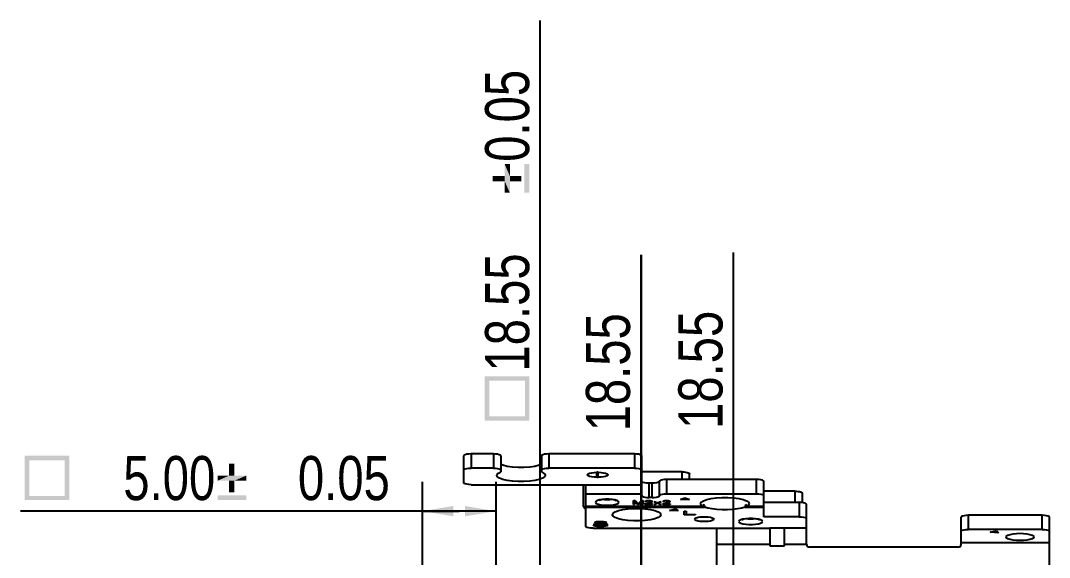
# Model space of a CAD drawing. Header units: millimetres. Extents: x 0 to 420, y 0 to 297.
# Drawn here: x 274.7 to 344.6, y 162.6 to 199.1 of the extents above; entities that cross this region are included whole.
import ezdxf
from ezdxf.enums import TextEntityAlignment as Align

# ---------------------------------------------------------------- set-up
doc = ezdxf.new("R2010")
doc.units = ezdxf.units.MM
doc.header["$LTSCALE"] = 23.1
doc.layers.get('0').update_dxf_attribs({"linetype": 'CONTINUOUS'})
doc.layers.add('ASSEM_MEM', color=7, linetype='CONTINUOUS')
doc.styles.get("Standard").update_dxf_attribs({"font": 'txt', "width": 0.8})
doc.dimstyles.new('DIMSTYLE_1', dxfattribs={"dimtxt": 3, "dimasz": 2.1, "dimexe": 2, "dimexo": 1, "dimgap": 0.75, "dimtad": 1, "dimzin": 0, "dimdsep": 46, "dimtxsty": 'STANDARD', "dimblk": '_FILLED', "dimblk1": '_FILLED', "dimblk2": '_FILLED', "dimcen": 0.09, "dimazin": 0, "dimtol": 1, "dimtp": 0.05, "dimtm": 0.05, "dimtfac": 1, "dimtofl": 0, "dimtmove": 0, "dimatfit": 3, "dimldrblk": '_FILLED', "dimfxl": 1, "dimtolj": 1, "dimtzin": 0, "dimarcsym": 0})
doc.dimstyles.new('DIMSTYLE_2', dxfattribs={"dimtxt": 3, "dimasz": 2.1, "dimexe": 2, "dimexo": 1, "dimgap": 0.75, "dimtad": 1, "dimzin": 0, "dimdsep": 46, "dimtxsty": 'STANDARD', "dimblk": '_FILLED', "dimblk1": '_FILLED', "dimblk2": '_FILLED', "dimcen": 0.09, "dimazin": 0, "dimtp": 0.01, "dimtm": 0.01, "dimtfac": 1, "dimtofl": 0, "dimtmove": 0, "dimatfit": 3, "dimldrblk": '_FILLED', "dimfxl": 1, "dimtolj": 1, "dimtzin": 0, "dimarcsym": 0})

# ---------------------------------------------------------------- blocks, each defined once
blk = doc.blocks.new('_FILLED')
at = {"color": 0, "linetype": 'BYBLOCK'}
blk.add_solid([(0, 0), (-1, 0.167), (-1, -0.167)], dxfattribs=at)
blk = doc.blocks.new('*D47')
at = {"color": 7, "linetype": 'CONTINUOUS'}
for p, q in [((302.044, 158.738), (302.044, 167.725)), ((307.044, 141.379), (307.044, 167.725)), ((304.544, 165.725), (274.739, 165.725)), ((302.044, 165.725), (304.544, 165.725)), ((307.044, 165.725), (304.544, 165.725))]:
    blk.add_line(p, q, dxfattribs=at)
at = {"color": 7, "linetype": 'CONTINUOUS', "xscale": 2.1, "yscale": 2.1, "zscale": 2.1, "rotation": 180}
blk.add_blockref('_FILLED', (302.044, 165.725), dxfattribs=at)
at = {"color": 7, "linetype": 'CONTINUOUS', "xscale": 2.1, "yscale": 2.1, "zscale": 2.1}
blk.add_blockref('_FILLED', (307.044, 165.725), dxfattribs=at)
at = {"color": 7, "linetype": 'CONTINUOUS', "width": 0.8}
for s, p in [('5.00', (287.965, 166.475)), ('0.05', (299.829, 166.475))]:
    blk.add_text(s, height=3, dxfattribs=at).set_placement(p, align=Align.RIGHT)
blk = doc.blocks.new('*D48')
at = {"color": 7, "linetype": 'CONTINUOUS'}
for p, q in [((310.047, 149.654), (310.047, 199.08)), ((312.583, 158.929), (308.047, 158.929)), ((310.047, 158.929), (310.047, 149.654)), ((310.047, 140.379), (310.047, 149.654)), ((308.044, 140.379), (312.047, 140.379))]:
    blk.add_line(p, q, dxfattribs=at)
at = {"color": 7, "linetype": 'CONTINUOUS', "xscale": 2.1, "yscale": 2.1, "zscale": 2.1}
for p, rotation in [((310.047, 158.929), 90), ((310.047, 140.379), 270)]:
    blk.add_blockref('_FILLED', p, dxfattribs=dict(at, rotation=rotation))
at = {"color": 7, "linetype": 'CONTINUOUS', "width": 0.8}
for s, p in [('0.05', (309.297, 189.48)), ('18.55', (309.297, 175.216))]:
    blk.add_text(s, height=3, rotation=90, dxfattribs=at).set_placement(p)
blk = doc.blocks.new('*D49')
at = {"color": 7, "linetype": 'CONTINUOUS'}
for p, q in [((316.896, 158.929), (316.896, 183.151)), ((316.896, 183.151), (316.896, 149.654)), ((316.896, 136.379), (316.896, 149.654)), ((316.744, 140.379), (318.896, 140.379)), ((316.896, 140.379), (316.896, 136.379))]:
    blk.add_line(p, q, dxfattribs=at)
at = {"color": 7, "linetype": 'CONTINUOUS', "xscale": 2.1, "yscale": 2.1, "zscale": 2.1}
for p, rotation in [((316.896, 158.929), 270), ((316.896, 140.379), 90)]:
    blk.add_blockref('_FILLED', p, dxfattribs=dict(at, rotation=rotation))
at = {"color": 7, "linetype": 'CONTINUOUS', "insert": (313.146, 171.151), "char_height": 3, "width": 12, "attachment_point": 1, "rotation": 90, "line_spacing_factor": 0.9}
blk.add_mtext('18.55', dxfattribs=at)
blk = doc.blocks.new('*D50')
at = {"color": 7, "linetype": 'CONTINUOUS'}
for p, q in [((323.181, 149.654), (323.181, 183.316)), ((323.181, 158.929), (323.181, 149.654)), ((323.181, 140.379), (323.181, 149.654)), ((322.044, 140.379), (325.181, 140.379))]:
    blk.add_line(p, q, dxfattribs=at)
at = {"color": 7, "linetype": 'CONTINUOUS', "xscale": 2.1, "yscale": 2.1, "zscale": 2.1}
for p, rotation in [((323.181, 158.929), 90), ((323.181, 140.379), 270)]:
    blk.add_blockref('_FILLED', p, dxfattribs=dict(at, rotation=rotation))
at = {"color": 7, "linetype": 'CONTINUOUS', "insert": (319.431, 171.316), "char_height": 3, "width": 12, "attachment_point": 1, "rotation": 90, "line_spacing_factor": 0.9}
blk.add_mtext('18.55', dxfattribs=at)

msp = doc.modelspace()

# ---------------------------------------------------------------- linework, layer by layer
at = {"color": 7, "linetype": 'CONTINUOUS'}
for points in [[(307.632, 188.508), (307.632, 189.318), (307.983, 187.369)], [(307.983, 188.158), (307.983, 187.369), (307.632, 189.318)], [(307.983, 188.508), (307.983, 188.158), (307.632, 189.318)], [(307.983, 188.508), (307.632, 189.318), (307.983, 189.318)], [(308.968, 189.318), (309.297, 187.369), (308.968, 187.369)], [(309.297, 187.369), (308.968, 189.318), (309.297, 189.318)], [(306.822, 188.508), (307.632, 188.158), (306.822, 188.158)], [(307.632, 188.158), (306.822, 188.508), (307.632, 188.508)], [(307.632, 188.158), (307.632, 188.508), (307.983, 187.369)], [(307.632, 188.158), (307.983, 187.369), (307.632, 187.369)], [(307.983, 188.508), (308.771, 188.158), (307.983, 188.158)], [(308.771, 188.158), (307.983, 188.508), (308.771, 188.508)], [(306.275, 171.874), (306.275, 174.896), (306.581, 172.181)], [(306.581, 174.59), (306.581, 172.181), (306.275, 174.896)], [(309.012, 174.59), (306.581, 174.59), (306.275, 174.896)], [(309.012, 174.59), (306.275, 174.896), (309.297, 174.896)], [(309.297, 174.896), (309.297, 171.874), (309.012, 174.59)], [(309.012, 172.181), (309.012, 174.59), (309.297, 171.874)], [(306.581, 172.181), (309.297, 171.874), (306.275, 171.874)], [(306.581, 172.181), (309.012, 172.181), (309.297, 171.874)], [(275.024, 169.497), (278.046, 169.497), (275.33, 169.191)], [(275.33, 169.191), (275.024, 166.475), (275.024, 169.497)], [(275.33, 169.191), (275.33, 166.76), (275.024, 166.475)], [(277.739, 169.191), (275.33, 169.191), (278.046, 169.497)], [(277.739, 166.76), (277.739, 169.191), (278.046, 169.497)], [(277.739, 166.76), (278.046, 169.497), (278.046, 166.475)], [(289.257, 168.95), (288.907, 168.14), (288.907, 168.95)], [(288.907, 168.14), (289.257, 168.95), (289.257, 168.14)], [(289.257, 168.14), (290.068, 168.14), (288.119, 167.789)], [(288.907, 168.14), (289.257, 168.14), (288.119, 167.789)], [(288.907, 168.14), (288.119, 167.789), (288.119, 168.14)], [(288.907, 167.789), (288.119, 167.789), (290.068, 168.14)], [(289.257, 167.789), (288.907, 167.789), (290.068, 168.14)], [(289.257, 167.789), (288.907, 167.001), (288.907, 167.789)], [(288.907, 167.001), (289.257, 167.789), (289.257, 167.001)], [(289.257, 167.789), (290.068, 168.14), (290.068, 167.789)], [(275.33, 166.76), (277.739, 166.76), (275.024, 166.475)], [(278.046, 166.475), (275.024, 166.475), (277.739, 166.76)], [(290.068, 166.804), (288.119, 166.475), (288.119, 166.804)], [(288.119, 166.475), (290.068, 166.804), (290.068, 166.475)]]:
    msp.add_solid(points, dxfattribs=at)
at = {"layer": 'ASSEM_MEM', "color": 7, "linetype": 'CONTINUOUS'}
for p, q in [((304.844, 169.486), (304.844, 167.653)), ((305.344, 169.616), (305.344, 168.65)), ((306.861, 169.616), (305.344, 169.616)), ((306.861, 169.616), (306.861, 168.65)), ((307.361, 169.486), (307.361, 168.391)), ((310.126, 169.486), (310.126, 168.391)), ((310.626, 169.616), (310.626, 168.65)), ((316.444, 169.616), (310.626, 169.616)), ((316.444, 169.616), (316.444, 168.65)), ((316.944, 166.782), (316.944, 169.486)), ((306.861, 168.65), (305.344, 168.65)), ((310.126, 168.896), (309.979, 168.841)), ((316.444, 168.65), (310.626, 168.65)), ((310.126, 168.391), (310.273, 168.318)), ((313.894, 168.029), (313.894, 168.365)), ((313.994, 168.365), (313.894, 168.365)), ((313.894, 168.029), (313.994, 168.029)), ((313.994, 168.029), (313.994, 168.365)), ((319.695, 168.391), (316.944, 168.391)), ((318.644, 166.912), (318.644, 167.877)), ((324.744, 167.877), (318.644, 167.877)), ((319.695, 167.877), (319.695, 168.391)), ((320.195, 167.877), (320.195, 168.262)), ((324.744, 166.912), (324.744, 167.877)), ((305.344, 167.524), (313.144, 167.524)), ((312.994, 166.04), (312.994, 167.524)), ((313.144, 164.699), (313.144, 167.524)), ((313.144, 167.511), (316.944, 167.511)), ((317.444, 166.653), (317.444, 167.619)), ((317.644, 167.619), (317.444, 167.619)), ((317.644, 166.653), (317.644, 167.619)), ((318.144, 166.782), (318.144, 167.748)), ((325.244, 165.346), (325.244, 167.748)), ((327.344, 167.084), (325.244, 167.084)), ((327.344, 167.084), (327.344, 166.312)), ((313.144, 166.912), (316.944, 166.912)), ((314.708, 166.534), (314.479, 166.534)), ((316.373, 166.188), (316.373, 166.446)), ((316.373, 166.446), (316.5, 166.446)), ((316.457, 166.391), (316.457, 166.188)), ((316.654, 166.188), (316.457, 166.391)), ((316.5, 166.446), (316.71, 166.215)), ((316.71, 166.215), (316.921, 166.446)), ((316.963, 166.391), (316.766, 166.188)), ((316.921, 166.446), (317.047, 166.446)), ((316.963, 166.188), (316.963, 166.391)), ((317.047, 166.446), (317.047, 166.188)), ((317.174, 166.386), (317.188, 166.408)), ((317.244, 166.386), (317.174, 166.386)), ((317.188, 166.408), (317.244, 166.43)), ((317.244, 166.43), (317.3, 166.441)), ((317.272, 166.402), (317.244, 166.386)), ((317.314, 166.413), (317.272, 166.402)), ((317.3, 166.441), (317.398, 166.446)), ((317.384, 166.419), (317.314, 166.413)), ((317.441, 166.419), (317.384, 166.419)), ((317.398, 166.446), (317.455, 166.446)), ((317.511, 166.413), (317.441, 166.419)), ((317.644, 166.653), (317.444, 166.653)), ((317.455, 166.446), (317.539, 166.441)), ((317.553, 166.402), (317.511, 166.413)), ((317.539, 166.441), (317.595, 166.43)), ((317.581, 166.386), (317.553, 166.402)), ((317.553, 166.353), (317.581, 166.375)), ((317.581, 166.375), (317.581, 166.386)), ((317.595, 166.43), (317.651, 166.408)), ((317.651, 166.408), (317.665, 166.386)), ((317.665, 166.375), (317.651, 166.353)), ((317.665, 166.386), (317.665, 166.375)), ((318.382, 166.386), (318.396, 166.408)), ((318.452, 166.386), (318.382, 166.386)), ((318.396, 166.408), (318.452, 166.43)), ((318.452, 166.43), (318.508, 166.441)), ((318.48, 166.402), (318.452, 166.386)), ((318.522, 166.413), (318.48, 166.402)), ((318.508, 166.441), (318.606, 166.446)), ((318.592, 166.419), (318.522, 166.413)), ((318.648, 166.419), (318.592, 166.419)), ((318.606, 166.446), (318.662, 166.446)), ((318.644, 166.912), (324.744, 166.912)), ((318.719, 166.413), (318.648, 166.419)), ((318.662, 166.446), (318.747, 166.441)), ((318.761, 166.402), (318.719, 166.413)), ((318.747, 166.441), (318.803, 166.43)), ((318.789, 166.386), (318.761, 166.402)), ((318.761, 166.353), (318.789, 166.375)), ((318.789, 166.375), (318.789, 166.386)), ((318.803, 166.43), (318.859, 166.408)), ((318.859, 166.408), (318.873, 166.386)), ((318.873, 166.375), (318.859, 166.353)), ((318.873, 166.386), (318.873, 166.375)), ((319.574, 166.506), (319.882, 166.641)), ((320.184, 166.506), (319.574, 166.506)), ((319.882, 166.641), (320.184, 166.506)), ((327.844, 166.955), (327.844, 166.299)), ((313.144, 166.057), (321.099, 166.057)), ((313.144, 166.006), (321.211, 166.006)), ((314.479, 166.124), (314.708, 166.124)), ((316.457, 166.188), (316.373, 166.188)), ((316.766, 166.188), (316.654, 166.188)), ((317.047, 166.188), (316.963, 166.188)), ((317.16, 166.215), (317.553, 166.353)), ((317.16, 166.188), (317.16, 166.215)), ((317.665, 166.188), (317.16, 166.188)), ((317.623, 166.336), (317.272, 166.215)), ((317.272, 166.215), (317.665, 166.215)), ((317.651, 166.353), (317.623, 166.336)), ((317.665, 166.215), (317.665, 166.188)), ((317.974, 166.276), (317.778, 166.364)), ((317.778, 166.364), (317.862, 166.364)), ((317.778, 166.188), (317.974, 166.276)), ((317.862, 166.188), (317.778, 166.188)), ((317.862, 166.364), (318.016, 166.292)), ((318.016, 166.259), (317.862, 166.188)), ((318.016, 166.292), (318.171, 166.364)), ((318.171, 166.188), (318.016, 166.259)), ((318.255, 166.364), (318.059, 166.276)), ((318.059, 166.276), (318.255, 166.188)), ((318.171, 166.364), (318.255, 166.364)), ((318.255, 166.188), (318.171, 166.188)), ((318.368, 166.215), (318.761, 166.353)), ((318.368, 166.188), (318.368, 166.215)), ((318.873, 166.188), (318.368, 166.188)), ((318.831, 166.336), (318.48, 166.215)), ((318.48, 166.215), (318.873, 166.215)), ((318.829, 165.768), (319.23, 165.883)), ((319.416, 165.736), (318.829, 165.768)), ((318.859, 166.353), (318.831, 166.336)), ((318.873, 166.215), (318.873, 166.188)), ((319.23, 165.883), (319.416, 165.736)), ((319.837, 165.472), (319.837, 165.73)), ((319.837, 165.73), (319.962, 165.73)), ((319.962, 165.73), (319.962, 165.505)), ((321.099, 166.154), (321.099, 166.057)), ((321.152, 166.128), (321.099, 166.154)), ((321.211, 166.102), (321.099, 166.102)), ((321.211, 166.102), (321.152, 166.128)), ((321.211, 166.102), (321.211, 166.006)), ((324.035, 166.128), (323.976, 166.102)), ((323.976, 166.102), (323.976, 166.006)), ((324.088, 166.102), (323.976, 166.102)), ((323.976, 166.006), (325.244, 166.006)), ((324.088, 166.154), (324.035, 166.128)), ((324.088, 166.154), (324.088, 166.057)), ((324.088, 166.057), (325.244, 166.057)), ((327.644, 166.312), (325.244, 166.312)), ((327.455, 166.308), (327.344, 166.312)), ((327.644, 166.312), (327.644, 165.346)), ((328.144, 163.467), (328.144, 166.182)), ((320.587, 165.472), (319.837, 165.472)), ((319.962, 165.505), (320.587, 165.505)), ((320.587, 165.505), (320.587, 165.472)), ((324.458, 165.227), (324.229, 165.227)), ((327.644, 165.346), (325.244, 165.346)), ((338.644, 163.467), (338.644, 165.313)), ((339.144, 164.476), (339.144, 165.442)), ((344.144, 165.442), (339.144, 165.442)), ((344.144, 164.476), (344.144, 165.442)), ((344.644, 161.052), (344.644, 165.313)), ((313.644, 164.569), (325.644, 164.569)), ((322.044, 156.429), (322.044, 164.569)), ((324.229, 164.817), (324.458, 164.817)), ((325.644, 164.595), (325.644, 163.37)), ((325.644, 164.595), (326.644, 164.595)), ((326.644, 163.37), (326.644, 164.595)), ((328.144, 164.569), (326.644, 164.569)), ((344.144, 164.476), (339.144, 164.476)), ((340.621, 164.293), (341.077, 164.394)), ((341.186, 164.242), (340.621, 164.293)), ((341.077, 164.394), (341.186, 164.242)), ((338.644, 163.596), (344.644, 163.596)), ((325.644, 163.467), (322.044, 163.467)), ((325.644, 163.37), (326.644, 163.37)), ((328.144, 163.467), (326.644, 163.467)), ((338.444, 163.274), (328.344, 163.274)), ((344.644, 163.564), (338.644, 163.564))]:
    msp.add_line(p, q, dxfattribs=at)
at = {"layer": 'ASSEM_MEM', "color": 1, "linetype": 'CONTINUOUS'}
for p, q in [((313.86, 164.989), (313.752, 164.963)), ((313.968, 165.003), (313.86, 164.989)), ((314.076, 165.009), (313.968, 165.003)), ((314.211, 165.009), (314.076, 165.009)), ((314.346, 165.003), (314.211, 165.009)), ((314.454, 164.983), (314.346, 165.003)), ((314.535, 164.956), (314.454, 164.983)), ((313.644, 164.785), (313.671, 164.758)), ((313.806, 164.785), (313.644, 164.785)), ((313.671, 164.758), (313.752, 164.725)), ((313.752, 164.963), (313.725, 164.937)), ((313.725, 164.937), (313.725, 164.91)), ((313.725, 164.91), (313.752, 164.884)), ((313.752, 164.884), (313.86, 164.857)), ((313.752, 164.725), (313.887, 164.705)), ((313.833, 164.765), (313.806, 164.785)), ((313.914, 164.745), (313.833, 164.765)), ((313.86, 164.857), (313.968, 164.844)), ((313.887, 164.93), (313.914, 164.95)), ((313.887, 164.917), (313.887, 164.93)), ((313.914, 164.897), (313.887, 164.917)), ((313.887, 164.705), (314.022, 164.699)), ((313.914, 164.95), (313.995, 164.963)), ((313.995, 164.884), (313.914, 164.897)), ((314.022, 164.738), (313.914, 164.745)), ((313.968, 164.844), (314.076, 164.837)), ((313.995, 164.963), (314.076, 164.97)), ((314.076, 164.877), (313.995, 164.884)), ((314.238, 164.738), (314.022, 164.738)), ((314.022, 164.699), (314.238, 164.699)), ((314.076, 164.97), (314.238, 164.97)), ((314.238, 164.877), (314.076, 164.877)), ((314.076, 164.837), (314.238, 164.837)), ((314.238, 164.97), (314.319, 164.963)), ((314.373, 164.87), (314.238, 164.877)), ((314.238, 164.837), (314.346, 164.831)), ((314.346, 164.745), (314.238, 164.738)), ((314.238, 164.699), (314.373, 164.705)), ((314.319, 164.963), (314.373, 164.95)), ((314.346, 164.831), (314.427, 164.818)), ((314.427, 164.758), (314.346, 164.745)), ((314.373, 164.95), (314.4, 164.937)), ((314.481, 164.857), (314.373, 164.87)), ((314.373, 164.705), (314.481, 164.718)), ((314.4, 164.937), (314.562, 164.937)), ((314.427, 164.818), (314.481, 164.798)), ((314.481, 164.778), (314.427, 164.758)), ((314.589, 164.831), (314.481, 164.857)), ((314.481, 164.798), (314.481, 164.778)), ((314.481, 164.718), (314.589, 164.745)), ((314.562, 164.937), (314.535, 164.956)), ((314.644, 164.804), (314.589, 164.831)), ((314.589, 164.745), (314.644, 164.771)), ((314.644, 164.771), (314.644, 164.804))]:
    msp.add_line(p, q, dxfattribs=at)
at = {"layer": 'ASSEM_MEM', "color": 7, "linetype": 'CONTINUOUS'}
for points in [[(305.344, 169.616), (305.189, 169.609), (305.05, 169.591), (304.939, 169.562), (304.868, 169.526), (304.844, 169.486)], [(307.361, 169.486), (307.336, 169.526), (307.265, 169.562), (307.154, 169.591), (307.015, 169.609), (306.861, 169.616)], [(310.626, 169.616), (310.472, 169.609), (310.333, 169.591), (310.222, 169.562), (310.151, 169.526), (310.126, 169.486)], [(316.944, 169.486), (316.919, 169.526), (316.848, 169.562), (316.737, 169.591), (316.598, 169.609), (316.444, 169.616)], [(304.844, 168.52), (304.868, 168.56), (304.939, 168.596), (305.05, 168.625), (305.189, 168.643), (305.344, 168.65)], [(306.861, 168.65), (307.015, 168.643), (307.154, 168.625), (307.265, 168.596), (307.336, 168.56), (307.361, 168.52)], [(309.979, 168.841), (309.681, 168.772), (309.329, 168.725), (308.942, 168.7), (308.545, 168.7), (308.158, 168.725), (307.806, 168.772), (307.508, 168.841), (307.361, 168.896)], [(310.126, 168.52), (310.151, 168.56), (310.222, 168.596), (310.333, 168.625), (310.472, 168.643), (310.626, 168.65)], [(316.444, 168.65), (316.598, 168.643), (316.737, 168.625), (316.848, 168.596), (316.919, 168.56), (316.944, 168.52)], [(307.094, 168.158), (307.124, 168.24), (307.214, 168.318), (307.361, 168.391)], [(310.394, 168.158), (310.346, 168.056), (310.205, 167.96), (309.979, 167.875), (309.681, 167.807), (309.329, 167.759), (308.942, 167.734), (308.545, 167.734), (308.158, 167.759), (307.806, 167.807), (307.508, 167.875), (307.283, 167.96), (307.141, 168.056), (307.094, 168.158)], [(310.273, 168.318), (310.363, 168.24), (310.394, 168.158)], [(313.244, 168.197), (313.25, 168.221), (313.302, 168.267), (313.402, 168.307), (313.542, 168.338), (313.71, 168.358), (313.894, 168.365)], [(313.894, 168.029), (313.71, 168.035), (313.542, 168.055), (313.402, 168.087), (313.302, 168.127), (313.25, 168.173), (313.244, 168.197)], [(313.994, 168.365), (314.177, 168.358), (314.345, 168.338), (314.485, 168.307), (314.585, 168.267), (314.637, 168.221), (314.643, 168.197)], [(314.643, 168.197), (314.637, 168.173), (314.585, 168.127), (314.485, 168.087), (314.345, 168.055), (314.177, 168.035), (313.994, 168.029)], [(318.168, 167.788), (318.119, 167.708), (318.048, 167.672), (317.937, 167.643), (317.798, 167.625), (317.644, 167.619)], [(318.644, 167.877), (318.489, 167.871), (318.35, 167.853), (318.239, 167.824), (318.168, 167.788)], [(319.695, 168.391), (319.815, 168.388), (319.928, 168.377), (320.027, 168.359), (320.107, 168.335), (320.163, 168.308), (320.192, 168.278), (320.195, 168.262)], [(325.244, 167.748), (325.219, 167.788), (325.148, 167.824), (325.037, 167.853), (324.898, 167.871), (324.744, 167.877)], [(305.344, 167.524), (305.189, 167.53), (305.05, 167.549), (304.939, 167.577), (304.868, 167.613), (304.844, 167.653)], [(317.444, 167.619), (317.289, 167.625), (317.15, 167.643), (317.039, 167.672), (316.968, 167.708)], [(327.344, 167.084), (327.455, 167.081), (327.56, 167.072), (327.655, 167.056), (327.734, 167.036), (327.794, 167.011), (327.831, 166.984), (327.844, 166.955)], [(314.479, 166.534), (314.261, 166.517), (314.069, 166.485), (313.92, 166.441), (313.825, 166.387), (313.794, 166.329)], [(315.171, 166.445), (315.174, 166.444), (315.132, 166.461), (315.002, 166.493), (314.793, 166.519), (314.529, 166.525), (314.297, 166.509), (314.128, 166.481), (314.033, 166.453), (314.022, 166.448)], [(314.594, 166.49), (314.439, 166.496), (314.323, 166.511)], [(314.859, 166.511), (314.748, 166.496), (314.594, 166.49)], [(315.394, 166.329), (315.362, 166.387), (315.267, 166.441), (315.118, 166.485), (314.927, 166.517), (314.708, 166.534)], [(316.944, 166.782), (316.968, 166.742), (317.039, 166.706), (317.15, 166.677)], [(317.15, 166.677), (317.289, 166.659), (317.444, 166.653)], [(317.644, 166.653), (317.798, 166.659), (317.937, 166.677), (318.048, 166.706), (318.119, 166.742), (318.168, 166.822)], [(318.168, 166.822), (318.239, 166.858), (318.35, 166.887), (318.489, 166.905), (318.644, 166.912)], [(320.944, 166.239), (320.991, 166.341), (321.133, 166.437), (321.358, 166.522), (321.656, 166.59), (322.008, 166.638), (322.395, 166.663), (322.792, 166.663), (323.179, 166.638), (323.531, 166.59), (323.829, 166.522), (324.055, 166.437), (324.196, 166.341), (324.244, 166.239)], [(324.744, 166.912), (324.898, 166.905), (325.037, 166.887), (325.148, 166.858), (325.219, 166.822), (325.244, 166.782)], [(312.994, 166.04), (313.024, 165.95), (313.114, 165.863), (313.144, 165.846)], [(313.794, 166.329), (313.825, 166.271), (313.92, 166.218), (314.069, 166.173), (314.261, 166.141), (314.479, 166.124)], [(314.708, 166.124), (314.927, 166.141), (315.118, 166.173), (315.267, 166.218), (315.362, 166.271), (315.394, 166.329)], [(314.944, 165.488), (314.991, 165.59), (315.133, 165.686), (315.358, 165.771), (315.656, 165.839), (316.008, 165.887), (316.395, 165.912), (316.792, 165.912), (317.179, 165.887), (317.531, 165.839), (317.829, 165.771), (318.055, 165.686), (318.196, 165.59), (318.244, 165.488)], [(321.099, 166.057), (320.983, 166.146), (320.944, 166.239)], [(323.976, 166.006), (323.746, 165.933), (323.459, 165.875), (323.13, 165.835), (322.775, 165.814), (322.412, 165.814), (322.057, 165.835), (321.728, 165.875), (321.441, 165.933), (321.211, 166.006)], [(324.244, 166.239), (324.204, 166.146), (324.088, 166.057)], [(327.937, 166.287), (327.798, 166.305), (327.644, 166.312)], [(328.144, 166.182), (328.119, 166.222), (328.048, 166.258), (327.937, 166.287)], [(318.244, 165.488), (318.196, 165.386), (318.055, 165.29), (317.829, 165.205), (317.531, 165.137), (317.179, 165.089), (316.792, 165.064), (316.395, 165.064), (316.008, 165.089), (315.656, 165.137), (315.358, 165.205), (315.133, 165.29), (314.991, 165.386), (314.944, 165.488)], [(320.544, 165.177), (320.57, 165.225), (320.647, 165.268), (320.768, 165.305), (320.924, 165.33), (321.101, 165.344), (321.286, 165.344), (321.464, 165.33), (321.619, 165.305), (321.74, 165.268), (321.817, 165.225), (321.844, 165.177)], [(321.844, 165.177), (321.817, 165.13), (321.74, 165.086), (321.619, 165.05), (321.464, 165.024), (321.286, 165.011), (321.101, 165.011), (320.924, 165.024), (320.768, 165.05), (320.647, 165.086), (320.57, 165.13), (320.544, 165.177)], [(324.229, 165.227), (324.011, 165.21), (323.819, 165.178), (323.67, 165.134), (323.575, 165.08), (323.544, 165.022)], [(323.544, 165.022), (323.575, 164.964), (323.67, 164.911), (323.819, 164.866), (324.011, 164.834), (324.229, 164.817)], [(324.921, 165.138), (324.924, 165.137), (324.882, 165.154), (324.752, 165.186), (324.543, 165.212), (324.279, 165.218), (324.047, 165.202), (323.878, 165.174), (323.783, 165.146), (323.772, 165.141)], [(324.344, 165.183), (324.189, 165.189), (324.073, 165.204)], [(324.609, 165.203), (324.498, 165.189), (324.344, 165.183)], [(325.144, 165.022), (325.112, 165.08), (325.017, 165.134), (324.868, 165.178), (324.677, 165.21), (324.458, 165.227)], [(324.458, 164.817), (324.677, 164.834), (324.868, 164.866), (325.017, 164.911), (325.112, 164.964), (325.144, 165.022)], [(327.644, 165.346), (327.798, 165.339), (327.937, 165.321), (328.048, 165.292), (328.119, 165.256), (328.144, 165.216)], [(339.144, 165.442), (338.989, 165.436), (338.85, 165.418), (338.739, 165.389), (338.668, 165.353), (338.644, 165.313)], [(344.644, 165.313), (344.619, 165.353), (344.548, 165.389), (344.437, 165.418), (344.298, 165.436), (344.144, 165.442)], [(313.644, 164.569), (313.489, 164.576), (313.35, 164.594), (313.239, 164.623), (313.168, 164.659), (313.144, 164.699)], [(338.644, 164.347), (338.668, 164.387), (338.739, 164.423), (338.85, 164.452), (338.989, 164.47), (339.144, 164.476)], [(344.144, 164.476), (344.298, 164.47), (344.437, 164.452), (344.548, 164.423), (344.619, 164.387), (344.644, 164.347)], [(341.694, 163.972), (341.726, 164.035), (341.821, 164.095), (341.972, 164.145), (342.169, 164.185), (342.398, 164.209), (342.644, 164.218), (342.889, 164.209), (343.119, 164.185), (343.315, 164.145), (343.466, 164.095), (343.561, 164.035), (343.594, 163.972)], [(343.594, 163.972), (343.561, 163.908), (343.466, 163.849), (343.315, 163.798), (343.119, 163.759), (342.889, 163.734), (342.644, 163.726), (342.398, 163.734), (342.169, 163.759), (341.972, 163.798), (341.821, 163.849), (341.726, 163.908), (341.694, 163.972)], [(328.144, 163.467), (328.159, 163.393), (328.202, 163.33), (328.267, 163.288), (328.344, 163.274)], [(338.444, 163.274), (338.52, 163.288), (338.585, 163.33), (338.628, 163.393), (338.644, 163.467)]]:
    msp.add_lwpolyline(points, dxfattribs=at)

# ---------------------------------------------------------------- dimensions: what is measured, and where the dimension line sits
at = {"color": 7, "linetype": 'CONTINUOUS'}
dim = msp.add_linear_dim(base=(310.047, 140.379), p1=(313.583, 158.929), p2=(307.044, 140.379), angle=270, text='{\\fSymbol_ASME;\\W1.0;□}<>', dimstyle='DIMSTYLE_1', dxfattribs=at)
dim.commit()
dim.dimension.update_dxf_attribs({"geometry": '*D48', "text_midpoint": (310.047, 187.148), "dimtype": 160})
for base, p2, picture, middle in [((316.896, 140.379), (319.896, 140.379), '*D49', (316.896, 177.526)), ((323.181, 140.379), (326.181, 140.379), '*D50', (323.181, 177.691))]:
    dim = msp.add_linear_dim(base=base, p1=(313.583, 158.929), p2=p2, angle=270, dimstyle='DIMSTYLE_2', dxfattribs=at)
    dim.commit()
    dim.dimension.update_dxf_attribs({"geometry": picture, "text_midpoint": middle, "dimtype": 160})
dim = msp.add_linear_dim(base=(307.044, 165.725), p1=(302.044, 157.738), p2=(307.044, 140.379), text='{\\fSymbol_ASME;\\W1.0;□}<>', dimstyle='DIMSTYLE_1', dxfattribs=at)
dim.commit()
dim.dimension.update_dxf_attribs({"geometry": '*D47', "text_midpoint": (289.097, 165.725), "dimtype": 160})

doc.saveas('drawing.dxf')
